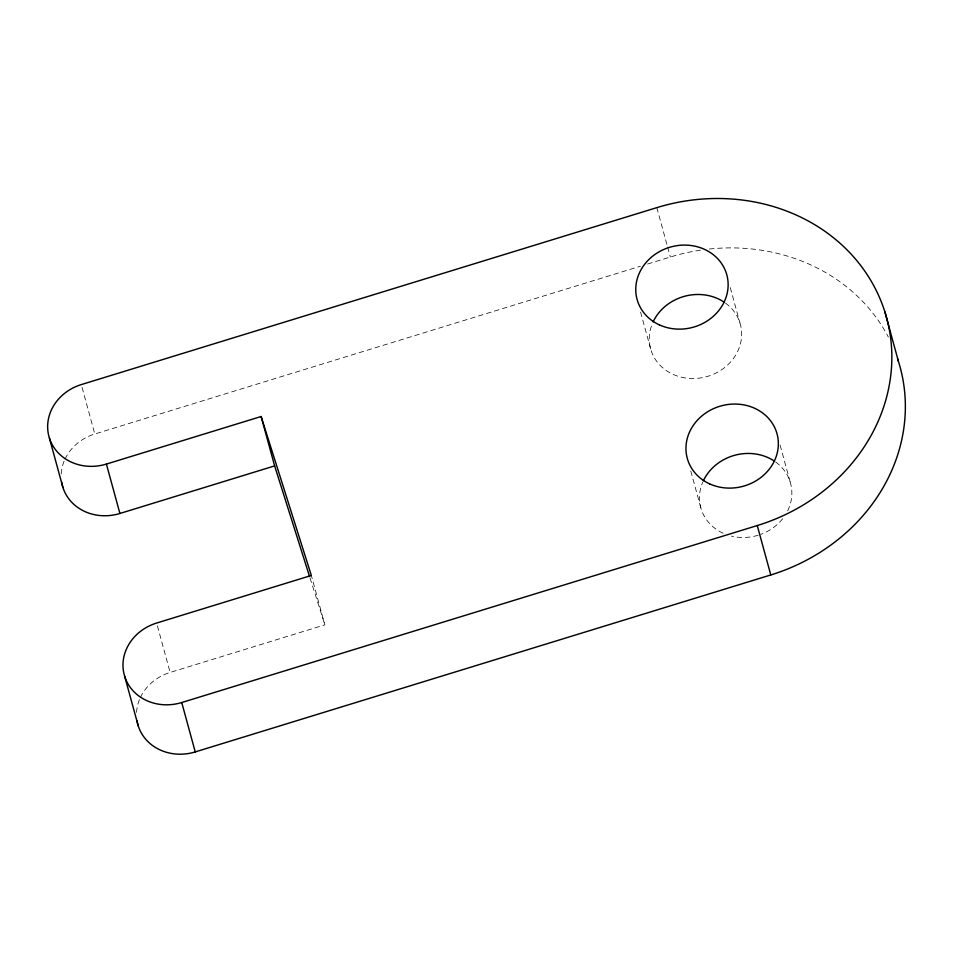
<?xml version="1.0" encoding="UTF-8"?>
<svg xmlns="http://www.w3.org/2000/svg" width="953" height="953" viewBox="0 0 953 953"><rect width="100%" height="100%" fill="white"/><g stroke="black" fill="none" stroke-linecap="round" stroke-linejoin="round"><path stroke-width="0.71" stroke-dasharray="4.76 3.57" d="M65.03 459.084A46.518 41.67 -15.3 0 1 94.8 433.996L640.499 266.197M647.599 264.017L670.34 257.024A186.085 166.68 -15.3 0 1 700.562 250.151M140.353 697.525A46.518 41.67 -15.3 0 1 170.134 672.437L324.854 624.858L311.345 575.469M310.059 578.03L324.854 624.858M780.102 445.111L790.132 481.801M730.26 287.556L739.909 322.841M656.831 207.635L667.255 245.731M667.636 247.149L670.34 257.024M690.782 471.044L701.205 509.14M640.559 312.072L650.994 350.18M157.4 625.871L170.134 672.437M82.065 387.418L94.8 433.996M709.342 249.031A186.085 166.68 -15.3 0 1 888.351 337.088M61.218 473.915A46.518 41.67 -15.3 0 1 64.447 460.382M136.553 712.367A46.518 41.67 -15.3 0 1 139.769 698.835M725.459 303.066A46.518 41.67 -15.3 0 1 733.929 357.78A46.518 41.67 -15.3 0 1 674.664 375.041A46.518 41.67 -15.3 0 1 651.995 324.485M775.671 462.038A46.518 41.67 -15.3 0 1 787.369 511.404M782.699 518.682A46.518 41.67 -15.3 0 1 760.78 534.359M758.231 535.217A46.518 41.67 -15.3 0 1 731.416 536.11M723.113 533.239A46.518 41.67 -15.3 0 1 702.754 482.123"/><path stroke-width="1.43" d="M898.417 361.306L884.896 311.917A186.085 166.68 -15.3 0 0 656.831 207.635L81.291 384.595A46.518 41.67 -15.3 0 0 49.389 438.011A46.518 41.67 -15.3 0 0 106.402 464.075L261.122 416.509L311.345 575.469L156.626 623.048A46.518 41.67 -15.3 0 0 124.712 676.451L138.233 725.852M61.635 482.099A46.518 41.67 -15.3 0 0 119.911 513.476L274.631 465.898L261.122 416.509M124.712 676.451A46.518 41.67 -15.3 0 0 181.737 702.528L757.266 525.556A186.085 166.68 -15.3 0 0 884.896 311.917M136.97 720.551A46.518 41.67 -15.3 0 0 195.246 751.917L770.786 574.957A186.085 166.68 -15.3 0 0 897.512 358.566M274.631 465.898L309.606 576.613M757.266 525.556L770.786 574.957M181.737 702.528L195.246 751.917M106.402 464.075L119.911 513.476M49.389 438.011L62.898 487.4M653.115 321.852A46.518 41.67 -15.3 0 1 724.28 302.256M703.338 480.824A46.518 41.67 -15.3 0 1 774.503 461.216M709.592 483.85A46.518 41.67 -15.3 0 0 778.351 443.157A46.518 41.67 -15.3 0 0 708.52 411.231A46.518 41.67 -15.3 0 0 709.592 483.85M659.381 324.878A46.518 41.67 -15.3 0 0 728.14 284.197A46.518 41.67 -15.3 0 0 658.309 252.271A46.518 41.67 -15.3 0 0 659.381 324.878"/></g></svg>
